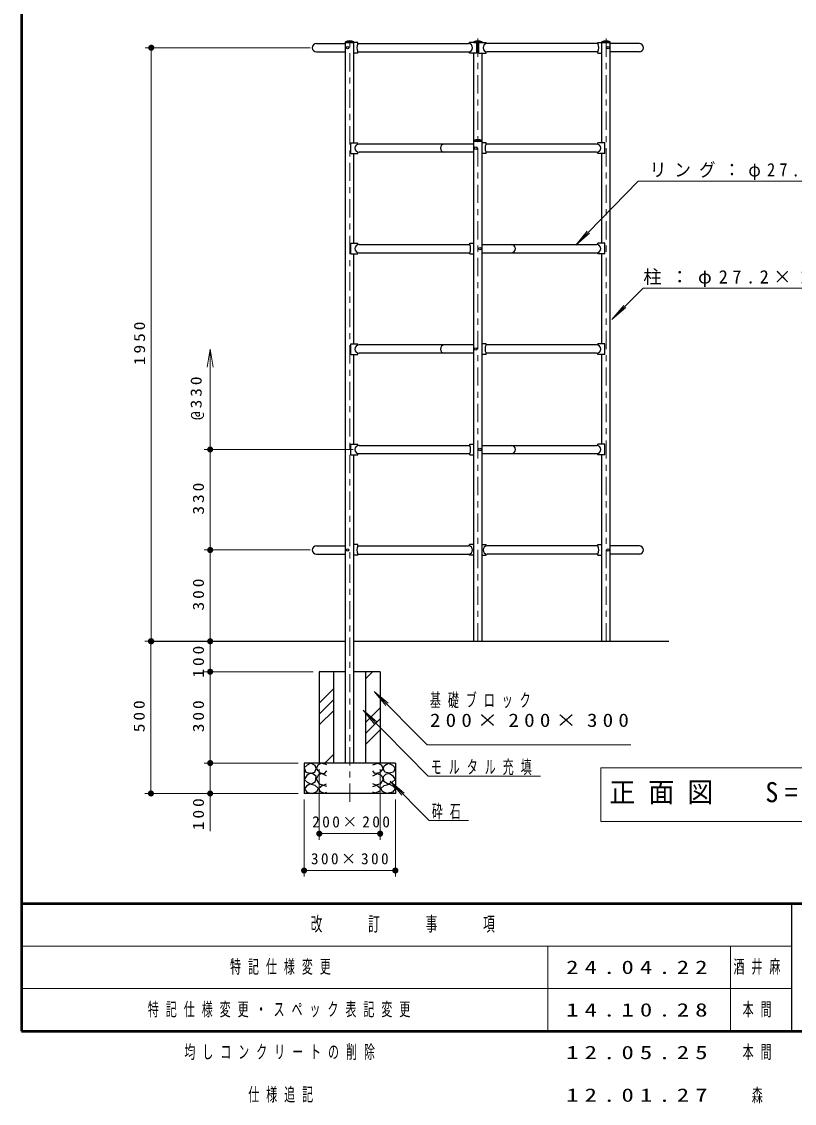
# Model space of a CAD drawing. Units: millimetres on the paper, scale 1:20. Extents: x -365 to 0, y -12 to 257.
# Drawn here: x -365 to -238, y -11.8 to 165.8 of the extents above; entities that cross this region are included whole.
import ezdxf
from ezdxf.enums import TextEntityAlignment as Align

# ---------------------------------------------------------------- set-up
doc = ezdxf.new("R2010")
doc.units = ezdxf.units.MM
doc.linetypes.add('USER2', pattern=[6, 3, -1, 1, -1])
doc.layers.add('LY_1', color=7, linetype='Continuous', lineweight=25)
doc.layers.add('LY_2', color=7, linetype='Continuous', lineweight=13)
doc.styles.add('ＭＳ ゴシック', font='')
doc.styles.get('ＭＳ ゴシック').set_extended_font_data('MS Gothic')

# ---------------------------------------------------------------- blocks, each defined once
blk = doc.blocks.new('filled_dot')
at = {"color": 0, "linetype": 'Continuous', "lineweight": -2, "const_width": 1.25}
blk.add_lwpolyline([(-0.625, 0, 1), (0.625, 0, 1)], format="xyb", close=True, dxfattribs=at)
blk = doc.blocks.new('open_arrow')
at = {"color": 0, "linetype": 'Continuous', "lineweight": -2}
blk.add_lwpolyline([(7.5, 1.25), (0, 0), (7.5, -1.25)], dxfattribs=at)

msp = doc.modelspace()

# ---------------------------------------------------------------- linework, layer by layer
at = {"layer": 'LY_1'}
for p, q in [((-316.558, 162.239), (-311.758, 162.239)), ((-310.398, 162.534), (-311.758, 162.534)), ((-311.758, 44.059), (-311.758, 162.534)), ((-311.758, 162.409), (-310.398, 162.409)), ((-310.398, 145.934), (-310.398, 162.534)), ((-309.74, 162.434), (-310.398, 162.434)), ((-309.74, 162.239), (-309.74, 162.434)), ((-309.74, 162.239), (-291.558, 162.239)), ((-291.378, 162.214), (-291.378, 162.434)), ((-290.198, 162.434), (-291.378, 162.434)), ((-289.338, 162.534), (-290.698, 162.534)), ((-290.698, 162.434), (-290.698, 162.534)), ((-290.698, 162.409), (-289.338, 162.409)), ((-290.198, 160.684), (-290.198, 162.434)), ((-289.838, 160.684), (-289.838, 162.434)), ((-289.838, 162.434), (-288.658, 162.434)), ((-289.338, 162.434), (-289.338, 162.534)), ((-288.658, 162.214), (-288.658, 162.434)), ((-270.296, 162.239), (-288.478, 162.239)), ((-270.296, 162.239), (-270.296, 162.434)), ((-270.296, 162.434), (-269.638, 162.434)), ((-268.278, 162.534), (-269.638, 162.534)), ((-269.638, 145.934), (-269.638, 162.534)), ((-269.638, 162.409), (-268.278, 162.409)), ((-268.278, 64.059), (-268.278, 162.534)), ((-263.478, 162.239), (-268.278, 162.239)), ((-316.558, 160.879), (-311.758, 160.879)), ((-309.74, 160.684), (-310.398, 160.684)), ((-309.74, 160.684), (-309.74, 160.879)), ((-309.74, 160.879), (-291.558, 160.879)), ((-291.378, 160.684), (-291.378, 160.903)), ((-290.198, 160.684), (-291.378, 160.684)), ((-290.698, 64.059), (-290.698, 160.684)), ((-289.838, 160.684), (-288.658, 160.684)), ((-289.338, 64.059), (-289.338, 160.684)), ((-288.658, 160.684), (-288.658, 160.903)), ((-270.296, 160.879), (-288.478, 160.879)), ((-270.296, 160.684), (-270.296, 160.879)), ((-270.296, 160.684), (-269.638, 160.684)), ((-263.478, 160.879), (-268.278, 160.879)), ((-310.898, 145.934), (-309.718, 145.934)), ((-310.898, 144.184), (-310.898, 145.934)), ((-309.718, 145.714), (-309.718, 145.934)), ((-290.698, 145.739), (-309.538, 145.739)), ((-289.338, 146.334), (-290.698, 146.334)), ((-290.698, 146.209), (-289.338, 146.209)), ((-288.68, 145.934), (-289.338, 145.934)), ((-288.68, 145.739), (-288.68, 145.934)), ((-270.498, 145.739), (-288.68, 145.739)), ((-269.138, 145.934), (-270.318, 145.934)), ((-270.318, 145.714), (-270.318, 145.934)), ((-269.138, 144.184), (-269.138, 145.934)), ((-310.898, 144.184), (-309.718, 144.184)), ((-310.398, 129.434), (-310.398, 144.184)), ((-309.718, 144.184), (-309.718, 144.403)), ((-290.698, 144.379), (-309.538, 144.379)), ((-288.68, 144.184), (-289.338, 144.184)), ((-288.68, 144.184), (-288.68, 144.379)), ((-270.498, 144.379), (-288.68, 144.379)), ((-270.318, 144.184), (-270.318, 144.403)), ((-269.138, 144.184), (-270.318, 144.184)), ((-269.638, 129.434), (-269.638, 144.184)), ((-310.898, 129.434), (-309.718, 129.434)), ((-310.898, 127.684), (-310.898, 129.434)), ((-309.718, 129.214), (-309.718, 129.434)), ((-309.538, 129.239), (-291.356, 129.239)), ((-291.356, 129.434), (-290.698, 129.434)), ((-291.356, 129.239), (-291.356, 129.434)), ((-289.338, 129.239), (-270.498, 129.239)), ((-270.318, 129.214), (-270.318, 129.434)), ((-269.138, 129.434), (-270.318, 129.434)), ((-269.138, 127.684), (-269.138, 129.434)), ((-310.898, 127.684), (-309.718, 127.684)), ((-310.398, 112.934), (-310.398, 127.684)), ((-309.718, 127.684), (-309.718, 127.903)), ((-309.538, 127.879), (-291.356, 127.879)), ((-291.356, 127.684), (-291.356, 127.879)), ((-291.356, 127.684), (-290.698, 127.684)), ((-289.338, 127.879), (-270.498, 127.879)), ((-270.318, 127.684), (-270.318, 127.903)), ((-269.138, 127.684), (-270.318, 127.684)), ((-269.638, 112.934), (-269.638, 127.684)), ((-310.898, 111.184), (-310.898, 112.934)), ((-310.898, 112.934), (-309.718, 112.934)), ((-309.718, 112.714), (-309.718, 112.934)), ((-290.698, 112.739), (-309.538, 112.739)), ((-288.68, 112.934), (-289.338, 112.934)), ((-288.68, 112.739), (-288.68, 112.934)), ((-270.498, 112.739), (-288.68, 112.739)), ((-270.318, 112.714), (-270.318, 112.934)), ((-269.138, 112.934), (-270.318, 112.934)), ((-269.138, 111.184), (-269.138, 112.934)), ((-310.898, 111.184), (-309.718, 111.184)), ((-310.398, 96.434), (-310.398, 111.184)), ((-309.718, 111.184), (-309.718, 111.403)), ((-290.698, 111.379), (-309.538, 111.379)), ((-288.68, 111.184), (-289.338, 111.184)), ((-270.498, 111.379), (-288.68, 111.379)), ((-288.68, 111.184), (-288.68, 111.379)), ((-270.318, 111.184), (-270.318, 111.403)), ((-269.138, 111.184), (-270.318, 111.184)), ((-269.638, 96.434), (-269.638, 111.184)), ((-310.898, 94.684), (-310.898, 96.434)), ((-310.898, 96.434), (-309.718, 96.434)), ((-309.718, 96.214), (-309.718, 96.434)), ((-309.538, 96.239), (-291.356, 96.239)), ((-291.356, 96.239), (-291.356, 96.434)), ((-291.356, 96.434), (-290.698, 96.434)), ((-289.338, 96.239), (-270.498, 96.239)), ((-269.138, 96.434), (-270.318, 96.434)), ((-270.318, 96.214), (-270.318, 96.434)), ((-269.138, 94.684), (-269.138, 96.434)), ((-310.898, 94.684), (-309.718, 94.684)), ((-310.398, 44.059), (-310.398, 94.684)), ((-309.718, 94.684), (-309.718, 94.903)), ((-309.538, 94.879), (-291.356, 94.879)), ((-291.356, 94.684), (-291.356, 94.879)), ((-291.356, 94.684), (-290.698, 94.684)), ((-289.338, 94.879), (-270.498, 94.879)), ((-270.318, 94.684), (-270.318, 94.903)), ((-269.138, 94.684), (-270.318, 94.684)), ((-269.638, 64.059), (-269.638, 94.684)), ((-316.558, 79.739), (-311.758, 79.739)), ((-316.558, 78.379), (-311.758, 78.379)), ((-309.74, 79.934), (-310.398, 79.934)), ((-309.74, 78.184), (-310.398, 78.184)), ((-309.74, 79.739), (-309.74, 79.934)), ((-309.74, 79.739), (-291.558, 79.739)), ((-309.74, 78.379), (-291.558, 78.379)), ((-309.74, 78.184), (-309.74, 78.379)), ((-291.378, 79.714), (-291.378, 79.934)), ((-290.698, 79.934), (-291.378, 79.934)), ((-291.378, 78.184), (-291.378, 78.403)), ((-290.698, 78.184), (-291.378, 78.184)), ((-289.338, 79.934), (-288.658, 79.934)), ((-289.338, 78.184), (-288.658, 78.184)), ((-288.658, 79.714), (-288.658, 79.934)), ((-288.658, 78.184), (-288.658, 78.403)), ((-270.296, 79.739), (-288.478, 79.739)), ((-270.296, 78.379), (-288.478, 78.379)), ((-270.296, 79.934), (-269.638, 79.934)), ((-270.296, 79.739), (-270.296, 79.934)), ((-270.296, 78.184), (-270.296, 78.379)), ((-270.296, 78.184), (-269.638, 78.184)), ((-263.478, 79.739), (-268.278, 79.739)), ((-263.478, 78.379), (-268.278, 78.379)), ((-343.746, 64.059), (-311.758, 64.059)), ((-310.398, 64.059), (-258.657, 64.059)), ((-316.078, 59.059), (-316.078, 44.059)), ((-311.758, 59.059), (-316.078, 59.059)), ((-313.703, 44.059), (-313.703, 59.059)), ((-306.078, 59.059), (-310.398, 59.059)), ((-308.453, 44.059), (-308.453, 59.059)), ((-306.078, 59.059), (-306.078, 44.059)), ((-318.578, 44.059), (-318.578, 39.059)), ((-303.578, 44.059), (-318.578, 44.059)), ((-303.578, 44.059), (-303.578, 39.059)), ((-303.578, 39.059), (-318.578, 39.059))]:
    msp.add_line(p, q, dxfattribs=at)
at = {"layer": 'LY_1', "linetype": 'USER2', "lineweight": 13}
for p, q in [((-311.078, 37.676), (-311.078, 163.309)), ((-290.018, 64.059), (-290.018, 163.309)), ((-268.958, 64.059), (-268.958, 163.309))]:
    msp.add_line(p, q, dxfattribs=at)
at = {"layer": 'LY_1', "lineweight": 13}
for p, q in [((-317.558, 161.559), (-344.688, 161.559)), ((-343.688, 64.059), (-343.688, 161.559)), ((-263.653, 139.667), (-273.935, 129.115)), ((-263.653, 139.667), (-222.76, 139.667)), ((-273.935, 129.115), (-272.036, 131.438)), ((-273.935, 129.115), (-271.662, 131.073)), ((-262.842, 122.081), (-267.982, 116.94)), ((-262.842, 122.081), (-229.842, 122.081)), ((-267.982, 116.94), (-266.054, 119.238)), ((-267.982, 116.94), (-265.684, 118.868)), ((-334.011, 95.559), (-334.011, 112.059)), ((-310.538, 95.559), (-335.011, 95.559)), ((-334.011, 79.059), (-334.011, 95.559)), ((-317.558, 79.059), (-335.011, 79.059)), ((-334.011, 64.059), (-334.011, 79.059)), ((-319.578, 64.059), (-344.746, 64.059)), ((-343.746, 39.059), (-343.746, 64.059)), ((-312.758, 64.059), (-335.011, 64.059)), ((-334.011, 59.059), (-334.011, 64.059)), ((-317.078, 59.059), (-335.011, 59.059)), ((-334.011, 44.059), (-334.011, 59.059)), ((-308.453, 57.941), (-307.336, 59.059)), ((-316.078, 53.909), (-313.703, 56.284)), ((-307.047, 55.819), (-305.125, 53.515)), ((-307.047, 55.819), (-304.754, 53.884)), ((-298.326, 47.047), (-307.047, 55.819)), ((-316.078, 52.113), (-313.703, 54.488)), ((-316.078, 50.316), (-313.703, 52.691)), ((-308.894, 52.767), (-306.979, 50.458)), ((-308.894, 52.767), (-306.607, 50.825)), ((-298.171, 41.924), (-308.894, 52.767)), ((-308.453, 50.757), (-306.078, 53.132)), ((-308.453, 48.961), (-306.078, 51.336)), ((-308.453, 47.165), (-306.078, 49.54)), ((-298.326, 47.047), (-264.892, 47.047)), ((-315.152, 44.059), (-313.703, 45.507)), ((-319.578, 44.059), (-335.011, 44.059)), ((-334.011, 32.888), (-334.011, 44.059)), ((-316.078, 43.059), (-316.078, 31.46)), ((-306.078, 43.059), (-306.078, 31.46)), ((-269.818, 43.272), (-269.818, 34.472)), ((-222.018, 43.272), (-269.818, 43.272)), ((-304.434, 41.061), (-302.505, 38.763)), ((-304.434, 41.061), (-302.135, 39.133)), ((-298.015, 34.643), (-304.434, 41.061)), ((-298.171, 41.924), (-279.737, 41.924)), ((-319.578, 39.059), (-344.746, 39.059)), ((-318.578, 38.059), (-318.578, 25.403)), ((-303.578, 38.059), (-303.578, 25.403)), ((-298.015, 34.643), (-291.582, 34.643)), ((-269.818, 34.472), (-222.018, 34.472)), ((-306.078, 32.46), (-316.078, 32.46)), ((-303.578, 26.403), (-318.578, 26.403))]:
    msp.add_line(p, q, dxfattribs=at)
at = {"layer": 'LY_1'}
for points in [[(-317.456, 44.029), (-318.089, 43.728), (-318.565, 43.253), (-318.264, 42.555), (-317.535, 42.413), (-316.838, 42.571), (-316.584, 43.157), (-316.774, 43.664)], [(-304.7, 44.029), (-304.067, 43.728), (-303.591, 43.253), (-303.892, 42.555), (-304.621, 42.413), (-305.318, 42.571), (-305.572, 43.157), (-305.382, 43.664)], [(-317.582, 42.381), (-318.121, 42.033), (-318.565, 41.351), (-318.058, 40.892), (-317.392, 40.575), (-316.695, 41.019), (-316.616, 41.858), (-317.024, 42.221)], [(-304.574, 42.381), (-304.035, 42.033), (-303.591, 41.351), (-304.098, 40.892), (-304.764, 40.575), (-305.461, 41.019), (-305.54, 41.858), (-305.132, 42.221)], [(-317.623, 40.585), (-318.192, 40.265), (-318.53, 39.843), (-318.126, 39.277), (-317.184, 39.074), (-316.468, 39.393), (-316.195, 39.898), (-316.734, 40.353)], [(-304.533, 40.585), (-303.964, 40.265), (-303.626, 39.843), (-304.03, 39.277), (-304.972, 39.074), (-305.688, 39.393), (-305.961, 39.898), (-305.422, 40.353)]]:
    msp.add_lwpolyline(points, close=True, dxfattribs=at)
for points in [[(-314.857, 43.744), (-315.713, 44.06), (-316.252, 43.791), (-316.568, 43.189), (-315.982, 42.429), (-315.206, 42.365), (-314.857, 42.761)], [(-307.299, 43.744), (-306.443, 44.06), (-305.904, 43.791), (-305.588, 43.189), (-306.174, 42.429), (-306.95, 42.365), (-307.299, 42.761)], [(-314.873, 41.938), (-315.634, 42.334), (-316.267, 42.08), (-316.568, 41.431), (-316.125, 40.654), (-315.364, 40.417), (-314.873, 40.623)], [(-307.283, 41.938), (-306.522, 42.334), (-305.889, 42.08), (-305.588, 41.431), (-306.031, 40.654), (-306.792, 40.417), (-307.283, 40.623)], [(-314.857, 40.211), (-315.523, 40.417), (-316.172, 39.862), (-315.998, 39.466), (-315.269, 39.102), (-314.857, 39.26)], [(-307.299, 40.211), (-306.633, 40.417), (-305.984, 39.862), (-306.158, 39.466), (-306.887, 39.102), (-307.299, 39.26)]]:
    msp.add_lwpolyline(points, dxfattribs=at)
for centre in [(-311.418, 161.559), (-268.618, 161.559), (-290.358, 145.059), (-289.678, 128.559), (-290.358, 112.059), (-289.678, 95.559), (-311.418, 79.059), (-268.618, 79.059)]:
    msp.add_circle(centre, 0.2, dxfattribs=at)
for centre, radius, start, end in [((-316.558, 161.559), 0.68, 90, 270), ((-311.078, 161.067), 1.616, 65.12088, 114.87912), ((-308.28, 161.559), 1.61, 155.01608, 204.98392), ((-291.558, 161.559), 0.68, 270, 90), ((-290.018, 161.067), 1.616, 65.12088, 114.87912), ((-288.478, 161.559), 0.68, 90, 270), ((-271.756, 161.559), 1.61, 335.01608, 24.98392), ((-268.958, 161.067), 1.616, 65.12088, 114.87912), ((-263.478, 161.559), 0.68, 270, 90), ((-309.538, 145.059), 0.68, 90, 270), ((-295.498, 145.059), 0.68, 90, 270), ((-290.018, 144.867), 1.616, 65.12088, 114.87912), ((-287.22, 145.059), 1.61, 155.01608, 204.98392), ((-270.498, 145.059), 0.68, 270, 90), ((-309.538, 128.559), 0.68, 90, 270), ((-292.816, 128.559), 1.61, 335.01608, 24.98392), ((-284.538, 128.559), 0.68, 270, 90), ((-270.498, 128.559), 0.68, 270, 90), ((-309.538, 112.059), 0.68, 90, 270), ((-295.498, 112.059), 0.68, 90, 270), ((-287.22, 112.059), 1.61, 155.01608, 204.98392), ((-270.498, 112.059), 0.68, 270, 90), ((-309.538, 95.559), 0.68, 90, 270), ((-292.816, 95.559), 1.61, 335.01608, 24.98392), ((-284.538, 95.559), 0.68, 270, 90), ((-270.498, 95.559), 0.68, 270, 90), ((-316.558, 79.059), 0.68, 90, 270), ((-308.28, 79.059), 1.61, 155.01608, 204.98392), ((-291.558, 79.059), 0.68, 270, 90), ((-288.478, 79.059), 0.68, 90, 270), ((-271.756, 79.059), 1.61, 335.01608, 24.98392), ((-263.478, 79.059), 0.68, 270, 90)]:
    msp.add_arc(centre, radius, start, end, dxfattribs=at)
at = {"layer": 'LY_2', "lineweight": 50}
for p, q in [((-365, 257), (-365, 0)), ((-365, 21), (0, 21)), ((-365, 0), (0, 0))]:
    msp.add_line(p, q, dxfattribs=at)
at = {"layer": 'LY_2', "lineweight": 25}
msp.add_line((-238.5, 21), (-238.5, 0), dxfattribs=at)
at = {"layer": 'LY_2'}
for p, q in [((-365, 14), (-238.5, 14)), ((-278.5, 14), (-278.5, 0)), ((-248.5, 14), (-248.5, 0)), ((-365, 7), (-238.5, 7))]:
    msp.add_line(p, q, dxfattribs=at)

# ---------------------------------------------------------------- block references
at = {"layer": 'LY_1', "lineweight": 13}
for name, p, xscale, yscale, rotation in [('filled_dot', (-343.688, 161.559), 0.4, 0.4, 270), ('open_arrow', (-334.011, 112.059), 0.399, 0.399, 270), ('filled_dot', (-334.011, 95.559), 0.4, 0.4, 270), ('filled_dot', (-334.011, 95.559), 0.399, 0.399, 90), ('filled_dot', (-334.011, 79.059), 0.4, 0.4, 270), ('filled_dot', (-334.011, 79.059), 0.4, 0.4, 90), ('filled_dot', (-343.746, 64.059), 0.4, 0.4, 270), ('filled_dot', (-343.688, 64.059), 0.4, 0.4, 90), ('filled_dot', (-334.011, 64.059), 0.4, 0.4, 270), ('filled_dot', (-334.011, 64.059), 0.4, 0.4, 90), ('filled_dot', (-334.011, 59.059), 0.4, 0.4, 270), ('filled_dot', (-334.011, 59.059), 0.4, 0.4, 90), ('filled_dot', (-334.011, 44.059), 0.4, 0.4, 90), ('filled_dot', (-334.011, 44.059), 0.4, 0.4, 270), ('filled_dot', (-343.746, 39.059), 0.4, 0.4, 90), ('filled_dot', (-334.011, 39.059), 0.4, 0.4, 90), ('filled_dot', (-306.078, 32.46), 0.4, 0.4, 180), ('filled_dot', (-303.578, 26.403), 0.4, 0.4, 180)]:
    msp.add_blockref(name, p, dxfattribs=dict(at, xscale=xscale, yscale=yscale, rotation=rotation))
at = {"layer": 'LY_1', "lineweight": 13, "xscale": 0.4, "yscale": 0.4}
for p in [(-316.078, 32.46), (-318.578, 26.403)]:
    msp.add_blockref('filled_dot', p, dxfattribs=at)

# ---------------------------------------------------------------- texts
at = {"layer": 'LY_1', "style": 'ＭＳ ゴシック', "width": 0.6}
msp.add_text('森', height=2.199, dxfattribs=at).set_placement((-245, -10.5), align=Align.MIDDLE_LEFT)
at = {"layer": 'LY_1', "style": 'ＭＳ ゴシック'}
for s, insert, char_height, attachment_point in [('\\T1.5;\\W0.9;リング：φ27.2×2.8', (-261.76, 139.817), 2.199, 7), ('\\T1.5;柱：φ27.2×2.8', (-262.842, 122.231), 2.199, 7), ('\\T1.64;\\W0.6;基礎ブロック', (-297.892, 55.497), 2.199, 1), ('\\T1.5;\\W1.15;200×200×300', (-297.892, 52.197), 2.199, 1), ('\\T1.64;\\W0.6;モルタル充填', (-297.737, 42.074), 2.199, 7), ('\\T1.5;\\W0.95;正面図\u3000S=1/20', (-268.418, 38.872), 3.299, 4), ('\\T1.64;\\W0.6;砕石', (-297.582, 34.793), 2.199, 7), ('\\T1.32;200×200', (-310.658, 33.46), 1.833, 8), ('\\T1.32;300×300', (-310.868, 27.403), 1.833, 8), ('\\T1.64;\\W0.6;特記仕様変更', (-330.75, 10.5), 2.199, 4), ('\\T1.5;\\W1.35;24.04.22', (-275.5, 10.5), 2.199, 4), ('\\T1.64;\\W0.6;酒井麻', (-248, 10.5), 2.199, 4), ('\\T1.64;\\W0.6;特記仕様変更・スペック表記変更', (-344.25, 3.5), 2.199, 4), ('\\T1.5;\\W1.35;14.10.28', (-275.5, 3.5), 2.199, 4), ('\\T1.64;\\W0.6;本間', (-246.5, 3.5), 2.199, 4), ('\\T1.64;\\W0.6;均しコンクリートの削除', (-338.25, -3.5), 2.199, 4), ('\\T1.5;\\W1.35;12.05.25', (-275.5, -3.5), 2.199, 4), ('\\T1.64;\\W0.6;本間', (-246.5, -3.5), 2.199, 4), ('\\T1.64;\\W0.6;仕様追記', (-327.75, -10.5), 2.199, 4), ('\\T1.5;\\W1.35;12.01.27', (-275.5, -10.5), 2.199, 4)]:
    msp.add_mtext(s, dxfattribs=dict(at, insert=insert, char_height=char_height, attachment_point=attachment_point))
at = {"layer": 'LY_1', "char_height": 1.833, "attachment_point": 8, "rotation": 90, "style": 'ＭＳ ゴシック'}
for s, insert in [('\\T1.33;\\W1.15;1950', (-344.688, 113.232)), ('\\T1.33;\\W1.15;@330', (-335.011, 104.218)), ('\\T1.33;\\W1.15;330', (-335.011, 87.724)), ('\\T1.33;\\W1.15;300', (-335.011, 71.975)), ('\\T1.33;\\W1.15;100', (-335.011, 60.941)), ('\\T1.33;\\W1.15;500', (-344.746, 51.975)), ('\\T1.33;\\W1.15;300', (-335.011, 51.975)), ('\\T1.33;\\W1.15;100', (-335.011, 35.888))]:
    msp.add_mtext(s, dxfattribs=dict(at, insert=insert))
at = {"layer": 'LY_2', "insert": (-301.75, 17.5), "char_height": 2.346, "attachment_point": 5, "style": 'ＭＳ ゴシック'}
msp.add_mtext('\\T1.64;\\W0.6;改\u3000\u3000訂\u3000\u3000事\u3000\u3000項', dxfattribs=at)

doc.saveas('drawing.dxf')
